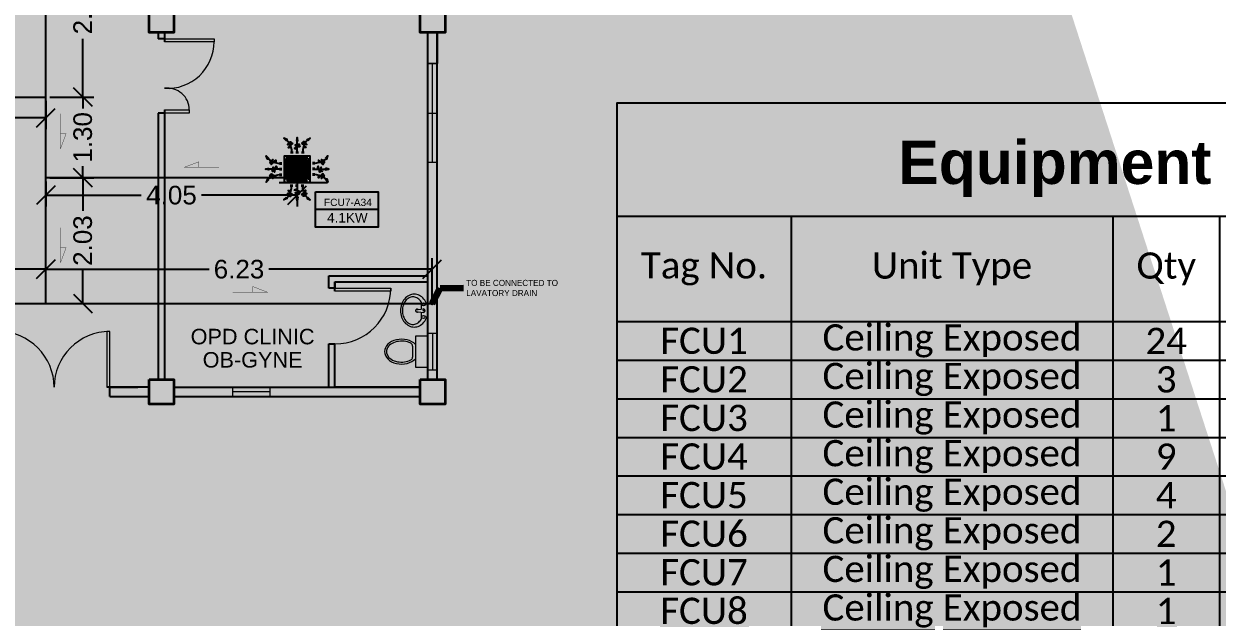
# Model space of a CAD drawing. Header units: millimetres. Extents: x -60 to 576, y -39 to 287.
# Drawn here: x 172.29 to 191.54, y 100.15 to 109.73 of the extents above; entities that cross this region are included whole.
import ezdxf

# ---------------------------------------------------------------- set-up
doc = ezdxf.new("R2010")
doc.units = ezdxf.units.MM
doc.header["$MEASUREMENT"] = 0
for name, color, linetype in [('AIR', 7, 'Continuous'), ('AIR-00', 7, 'Continuous'), ('AIR-01', 7, 'Continuous'), ('AIR-02', 7, 'Continuous'), ('AIR-04', 7, 'Continuous'), ('DRAIN PIPE', 7, 'Continuous'), ('fcu drain', 7, 'Continuous'), ('label', 7, 'Continuous'), ('Legends', 7, 'Continuous'), ('M-AC-TEXT', 7, 'Continuous')]:
    doc.layers.add(name, color=color, linetype=linetype)
doc.styles.add('ar-dim-axis', font='romans.shx', dxfattribs={"width": 0.8})
doc.styles.add('OIP FONT', font='GOTHIC.TTF', dxfattribs={"height": 150})
doc.styles.get("Standard").update_dxf_attribs({"font": 'arial.ttf'})
doc.styles.add('SWISSLT175', font='swissl.ttf', dxfattribs={"height": 0.175})
doc.dimstyles.new('ar-dim-axis', dxfattribs={"dimtxt": 350, "dimasz": 250, "dimexe": 75, "dimexo": 75, "dimgap": 200, "dimtad": 1, "dimdec": 0, "dimzin": 12, "dimdsep": 46, "dimtxsty": 'ar-dim-axis', "dimblk": 'ARCHTICK', "dimcen": 120, "dimclrd": 11, "dimclre": 8, "dimclrt": 4, "dimadec": 0, "dimazin": 3, "dimtm": 1, "dimtfac": 1, "dimtdec": 0, "dimtix": 1, "dimtmove": 2, "dimatfit": 3, "dimldrblk": 'ARCHTICK', "dimfxl": 1, "dimtolj": 1, "dimtzin": 0, "dimarcsym": 1})
doc.dimstyles.new('Copy of dimension', dxfattribs={"dimtxt": 0.3, "dimasz": 0.3, "dimexe": 0.18, "dimexo": 0.0625, "dimgap": 0.09, "dimtad": 0, "dimzin": 0, "dimdsep": 46, "dimtxsty": 'Standard', "dimblk": 'OBLIQUE', "dimcen": 0.09, "dimclrd": 256, "dimclre": 256, "dimclrt": 256, "dimadec": 0, "dimazin": 0, "dimtfac": 1, "dimtofl": 0, "dimtmove": 0, "dimatfit": 3, "dimldrblk": 'OBLIQUE', "dimfxl": 1, "dimtolj": 1, "dimtzin": 0, "dimarcsym": 0})

# ---------------------------------------------------------------- blocks, each defined once
blk = doc.blocks.new('_ARCHTICK')
at = {"color": 0, "linetype": 'ByBlock', "const_width": 0.15}
blk.add_lwpolyline([(-0.5, -0.5), (0.5, 0.5)], dxfattribs=at)
blk = doc.blocks.new('FCU-13000P (CASSETTE SPLIT)')
at = {"layer": 'AIR-00', "ltscale": 3}
for p, q in [((-7.105427357601002e-15, 0.5227760220777427), (-7.105427357601002e-15, 0.999858067324416)), ((-0.1934974863815064, 0.5583965329426945), (-0.1934974863815064, 0.4871555112127943)), ((-0.1618149178217116, 0.5583965329426945), (-0.1618149178217116, 0.4871555112127943)), ((-0.01584128427990628, 0.5583965329426945), (-0.01584128427990628, 0.4871555112127943)), ((0.01584128427989029, 0.5583965329426945), (0.01584128427989029, 0.4871555112127943)), ((0.1618149178217116, 0.5583965329426945), (0.1618149178217116, 0.4871555112127943)), ((0.1934974863815064, 0.5583965329426945), (0.1934974863815064, 0.4871555112127943)), ((-0.5227760220777427, 7.105427357601002e-15), (-0.999858067324416, 7.105427357601002e-15)), ((-0.5583965329426945, 0.1934974863815064), (-0.4871555112127934, 0.1934974863815064)), ((-0.5583965329426945, 0.1618149178217116), (-0.4871555112127934, 0.1618149178217116)), ((-0.5583965329426945, 0.01584128427990628), (-0.4871555112127934, 0.01584128427990628)), ((0.5583965329426945, 0.1934974863815064), (0.4871555112127934, 0.1934974863815064)), ((0.5583965329426945, 0.1618149178217116), (0.4871555112127934, 0.1618149178217116)), ((0.5583965329426945, 0.01584128427990628), (0.4871555112127934, 0.01584128427990628)), ((0.5227760220777427, 7.105427357601002e-15), (0.999858067324416, 7.105427357601002e-15)), ((-0.5583965329426945, -0.01584128427989029), (-0.4871555112127934, -0.01584128427989029)), ((-0.5583965329426945, -0.1618149178217116), (-0.4871555112127934, -0.1618149178217116)), ((-0.5583965329426945, -0.1934974863815064), (-0.4871555112127934, -0.1934974863815064)), ((0.5583965329426945, -0.01584128427989029), (0.4871555112127934, -0.01584128427989029)), ((0.5583965329426945, -0.1618149178217116), (0.4871555112127934, -0.1618149178217116)), ((0.5583965329426945, -0.1934974863815064), (0.4871555112127934, -0.1934974863815064)), ((-0.1934974863815064, -0.5583965329426945), (-0.1934974863815064, -0.4871555112127943)), ((-0.1618149178217116, -0.5583965329426945), (-0.1618149178217116, -0.4871555112127943)), ((-0.01584128427990628, -0.5583965329426945), (-0.01584128427990628, -0.4871555112127943)), ((-7.105427357601002e-15, -0.5227760220777427), (-7.105427357601002e-15, -0.999858067324416)), ((0.01584128427989029, -0.5583965329426945), (0.01584128427989029, -0.4871555112127943)), ((0.1618149178217116, -0.5583965329426945), (0.1618149178217116, -0.4871555112127943)), ((0.1934974863815064, -0.5583965329426945), (0.1934974863815064, -0.4871555112127943))]:
    blk.add_line(p, q, dxfattribs=at)
at = {"layer": 'AIR-00'}
for p, q in [((0.2953553390593271, -0.2953553390593253), (-0.2953553390593271, 0.2953553390593253)), ((0.2953553390593271, 0.2953553390593253), (-0.2953553390593271, -0.2953553390593253))]:
    blk.add_line(p, q, dxfattribs=at)
at = {"layer": 'AIR-00', "ltscale": 3}
for points in [[(-0.3354339739758903, 0.8949367535147612), (-0.311302411150054, 0.9324741763992979), (-0.4157311477908916, 0.9730825421665728)], [(-0.02231249897048215, 0.8900557322108931), (0.02231249897046617, 0.8900557322108931), (-8.881784197001252e-15, 0.999858067324416)], [(0.3354339739758903, 0.8949367535147612), (0.311302411150054, 0.9324741763992979), (0.4157311477908916, 0.9730825421665728)], [(-0.8949367535147612, 0.3354339739758903), (-0.9324741763992979, 0.311302411150054), (-0.9730825421665728, 0.4157311477908916)], [(0.8949367535147612, 0.3354339739758903), (0.9324741763992979, 0.311302411150054), (0.9730825421665728, 0.4157311477908916)], [(-0.8900557322108931, 0.02231249897048215), (-0.8900557322108931, -0.02231249897046617), (-0.999858067324416, 8.881784197001252e-15)], [(0.8900557322108931, 0.02231249897048215), (0.8900557322108931, -0.02231249897046617), (0.999858067324416, 8.881784197001252e-15)], [(-0.8949367535147612, -0.3354339739758903), (-0.9324741763992979, -0.311302411150054), (-0.9730825421665728, -0.4157311477908916)], [(0.8949367535147612, -0.3354339739758903), (0.9324741763992979, -0.311302411150054), (0.9730825421665728, -0.4157311477908916)], [(-0.3354339739758903, -0.8949367535147612), (-0.311302411150054, -0.9324741763992979), (-0.4157311477908916, -0.9730825421665728)], [(-0.02231249897048215, -0.8900557322108931), (0.02231249897046617, -0.8900557322108931), (-8.881784197001252e-15, -0.999858067324416)], [(0.3354339739758903, -0.8949367535147612), (0.311302411150054, -0.9324741763992979), (0.4157311477908916, -0.9730825421665728)]]:
    blk.add_lwpolyline(points, close=True, dxfattribs=at)
at = {"layer": 'AIR-00'}
for points in [[(-0.3233681925629757, 0.9137054649570295, -0.1718088678768037), (-0.1776562021016108, 0.5583965329426945), (-0.1776562021016108, 0.5222310829013512)], [(0.3233681925629757, 0.9137054649570295, 0.1718088678768037), (0.1776562021016108, 0.5583965329426945), (0.1776562021016108, 0.5222310829013512)], [(-0.9137054649570295, 0.3233681925629757, 0.1718088678768037), (-0.5583965329426945, 0.1776562021016108), (-0.5222310829013512, 0.1776562021016108)], [(0.9137054649570295, 0.3233681925629757, -0.1718088678768037), (0.5583965329426945, 0.1776562021016108), (0.5222310829013512, 0.1776562021016108)], [(-0.9137054649570295, -0.3233681925629757, -0.1718088678768037), (-0.5583965329426945, -0.1776562021016108), (-0.5222310829013512, -0.1776562021016108)], [(0.9137054649570295, -0.3233681925629757, 0.1718088678768037), (0.5583965329426945, -0.1776562021016108), (0.5222310829013512, -0.1776562021016108)], [(-0.3233681925629757, -0.9137054649570295, 0.1718088678768037), (-0.1776562021016108, -0.5583965329426945), (-0.1776562021016108, -0.5222310829013512)], [(0.3233681925629757, -0.9137054649570295, -0.1718088678768037), (0.1776562021016108, -0.5583965329426945), (0.1776562021016108, -0.5222310829013512)]]:
    blk.add_lwpolyline(points, format="xyb", dxfattribs=at)
for points in [[(-0.2599999999999998, -0.259999999999998), (0.2599999999999998, -0.2599999999999962), (0.2600000000000007, 0.259999999999998), (-0.2599999999999998, 0.259999999999998)], [(-0.2100000000000009, -0.2099999999999991), (0.2100000000000026, -0.2099999999999973), (0.2100000000000009, 0.2099999999999991), (-0.2100000000000009, 0.2099999999999991)], [(-0.160000000000001, -0.1599999999999984), (0.1600000000000028, -0.1599999999999966), (0.160000000000001, 0.1599999999999984), (-0.160000000000001, 0.1599999999999984)], [(-0.1100000000000012, -0.1099999999999994), (0.110000000000003, -0.1099999999999977), (0.1100000000000012, 0.1099999999999994), (-0.1100000000000012, 0.1099999999999994)], [(-0.06000000000000139, -0.05999999999999872), (0.06000000000000316, -0.05999999999999694), (0.06000000000000139, 0.05999999999999872), (-0.06000000000000139, 0.05999999999999872)]]:
    blk.add_lwpolyline(points, close=True, dxfattribs=at)
at = {"layer": 'AIR-00', "ltscale": 3}
for points in [[(-0.2677478374719957, 0.8404580605517644), (-0.2311577860871346, 0.8521369272970549), (-0.1336933111678267, 0.8824412830765702), (-0.422244853896613, 0.7038013426221994), (0.004842014239526904, 0.9030058120233662), (-0.358385268367277, 0.6454544827540296), (-0.2387546223537829, 0.6780035992551685), (-0.199446847060301, 0.6895241051866989)], [(0.2677478374719957, 0.8404580605517644), (0.2311577860871346, 0.8521369272970549), (0.1336933111678267, 0.8824412830765702), (0.422244853896613, 0.7038013426221994), (-0.004842014239526904, 0.9030058120233662), (0.358385268367277, 0.6454544827540296), (0.2387546223537829, 0.6780035992551685), (0.199446847060301, 0.6895241051866989)], [(-0.8404580605517644, 0.2677478374719957), (-0.8521369272970549, 0.2311577860871346), (-0.8824412830765702, 0.1336933111678267), (-0.7038013426221994, 0.422244853896613), (-0.9030058120233662, -0.004842014239526904), (-0.6454544827540296, 0.358385268367277), (-0.6780035992551685, 0.2387546223537829), (-0.6895241051866989, 0.199446847060301)], [(0.8404580605517644, 0.2677478374719957), (0.8521369272970549, 0.2311577860871346), (0.8824412830765702, 0.1336933111678267), (0.7038013426221994, 0.422244853896613), (0.9030058120233662, -0.004842014239526904), (0.6454544827540296, 0.358385268367277), (0.6780035992551685, 0.2387546223537829), (0.6895241051866989, 0.199446847060301)], [(-0.8404580605517644, -0.2677478374719957), (-0.8521369272970549, -0.2311577860871346), (-0.8824412830765702, -0.1336933111678267), (-0.7038013426221994, -0.422244853896613), (-0.9030058120233662, 0.004842014239526904), (-0.6454544827540296, -0.358385268367277), (-0.6780035992551685, -0.2387546223537829), (-0.6895241051866989, -0.199446847060301)], [(0.8404580605517644, -0.2677478374719957), (0.8521369272970549, -0.2311577860871346), (0.8824412830765702, -0.1336933111678267), (0.7038013426221994, -0.422244853896613), (0.9030058120233662, 0.004842014239526904), (0.6454544827540296, -0.358385268367277), (0.6780035992551685, -0.2387546223537829), (0.6895241051866989, -0.199446847060301)], [(-0.2677478374719957, -0.8404580605517644), (-0.2311577860871346, -0.8521369272970549), (-0.1336933111678267, -0.8824412830765702), (-0.422244853896613, -0.7038013426221994), (0.004842014239526904, -0.9030058120233662), (-0.358385268367277, -0.6454544827540296), (-0.2387546223537829, -0.6780035992551685), (-0.199446847060301, -0.6895241051866989)], [(0.2677478374719957, -0.8404580605517644), (0.2311577860871346, -0.8521369272970549), (0.1336933111678267, -0.8824412830765702), (0.422244853896613, -0.7038013426221994), (-0.004842014239526904, -0.9030058120233662), (0.358385268367277, -0.6454544827540296), (0.2387546223537829, -0.6780035992551685), (0.199446847060301, -0.6895241051866989)]]:
    blk.add_open_spline(points, degree=3, knots=[0.003283373016645994, 0.003283373016645994, 0.003283373016645994, 0.003283373016645994, 0.07125673401182435, 0.1924074622850254, 0.3347111145698326, 0.5062144727996265, 0.5813292033149298, 0.5813292033149298, 0.5813292033149298, 0.5813292033149298], dxfattribs=at)
for points in [[(-8.881784197001252e-15, 0.7998245828525512), (0.07656577961462041, 0.77607757560925), (-0.05808428128809773, 0.7549690294354541), (0.09768727811871436, 0.7180292880357495), (-0.08712642193214215, 0.6626196044680484), (-8.881784197001252e-15, 0.6309567852073492)], [(-0.7998245828525512, 8.881784197001252e-15), (-0.77607757560925, -0.07656577961462041), (-0.7549690294354541, 0.05808428128809773), (-0.7180292880357495, -0.09768727811871436), (-0.6626196044680484, 0.08712642193214215), (-0.6309567852073492, 8.881784197001252e-15)], [(0.7998245828525512, 8.881784197001252e-15), (0.77607757560925, -0.07656577961462041), (0.7549690294354541, 0.05808428128809773), (0.7180292880357495, -0.09768727811871436), (0.6626196044680484, 0.08712642193214215), (0.6309567852073492, 8.881784197001252e-15)], [(-8.881784197001252e-15, -0.7998245828525512), (0.07656577961462041, -0.77607757560925), (-0.05808428128809773, -0.7549690294354541), (0.09768727811871436, -0.7180292880357495), (-0.08712642193214215, -0.6626196044680484), (-8.881784197001252e-15, -0.6309567852073492)]]:
    blk.add_spline(points, degree=3, dxfattribs=at)
for points in [[(-0.4157311477908907, 0.9730825421665728), (-0.3354339739758911, 0.8949367535147612), (-0.3113024111500549, 0.9324741763992979)], [(-7.993605777301127e-15, 0.999858067324416), (-0.02231249897048304, 0.8900557322108931), (0.02231249897046528, 0.8900557322108931)], [(0.4157311477908889, 0.9730825421665728), (0.3354339739758894, 0.8949367535147612), (0.3113024111500531, 0.9324741763992979)], [(-0.9730825421665728, 0.4157311477908898), (-0.8949367535147612, 0.3354339739758903), (-0.9324741763992979, 0.311302411150054)], [(0.9730825421665728, 0.4157311477908898), (0.8949367535147612, 0.3354339739758903), (0.9324741763992979, 0.311302411150054)], [(-0.999858067324416, 7.105427357601002e-15), (-0.8900557322108922, 0.02231249897048215), (-0.8900557322108922, -0.02231249897046617)], [(0.999858067324416, 7.105427357601002e-15), (0.8900557322108922, 0.02231249897048215), (0.8900557322108922, -0.02231249897046617)], [(-0.9730825421665728, -0.4157311477908898), (-0.8949367535147612, -0.3354339739758903), (-0.9324741763992979, -0.311302411150054)], [(0.9730825421665728, -0.4157311477908898), (0.8949367535147612, -0.3354339739758903), (0.9324741763992979, -0.311302411150054)], [(-0.4157311477908907, -0.9730825421665728), (-0.3354339739758911, -0.8949367535147612), (-0.3113024111500549, -0.9324741763992979)], [(-7.993605777301127e-15, -0.999858067324416), (-0.02231249897048304, -0.8900557322108931), (0.02231249897046528, -0.8900557322108931)], [(0.4157311477908889, -0.9730825421665728), (0.3354339739758894, -0.8949367535147612), (0.3113024111500531, -0.9324741763992979)]]:
    blk.add_solid(points, dxfattribs=at)
at = {"layer": 'AIR-01'}
for points in [[(-0.3725000000000005, 0.3099999999999987), (-0.3475000000000001, 0.3099999999999987), (-0.3475000000000001, -0.3099999999999987), (-0.3725000000000005, -0.3099999999999987)], [(-0.3100000000000005, 0.3724999999999987), (0.3100000000000005, 0.3724999999999987), (0.3100000000000005, 0.3475000000000001), (-0.3100000000000005, 0.3475000000000001)], [(0.3725000000000005, 0.3099999999999987), (0.3475000000000001, 0.3099999999999987), (0.3475000000000001, -0.3099999999999987), (0.3725000000000005, -0.3099999999999987)], [(-0.3100000000000005, -0.3724999999999987), (0.3100000000000005, -0.3724999999999987), (0.3100000000000005, -0.3475000000000001), (-0.3100000000000005, -0.3475000000000001)]]:
    blk.add_lwpolyline(points, close=True, dxfattribs=at)
at = {"layer": 'AIR-02'}
blk.add_lwpolyline([(-0.2600000000000007, -0.3099999999999987), (0.2600000000000016, -0.3099999999999969, 0.414213562373095), (0.3100000000000014, -0.2599999999999962), (0.3100000000000005, 0.259999999999998, 0.4142135623730945), (0.2600000000000007, 0.3099999999999987), (-0.2600000000000007, 0.3099999999999987, 0.414213562373095), (-0.3100000000000005, 0.259999999999998), (-0.3100000000000005, -0.259999999999998, 0.414213562373095)], format="xyb", close=True, dxfattribs=at)
at = {"layer": 'AIR-04'}
blk.add_lwpolyline([(-0.4100000000000001, -0.4100000000000001), (0.4100000000000001, -0.4100000000000001), (0.4100000000000001, 0.4100000000000001), (-0.4100000000000001, 0.4100000000000001)], close=True, dxfattribs=at)
blk = doc.blocks.new('_Oblique')
at = {"color": 0, "linetype": 'ByBlock', "lineweight": -2}
blk.add_line((-0.5, -0.5), (0.5, 0.5), dxfattribs=at)
blk = doc.blocks.new('*D104')
at = {"lineweight": -2, "transparency": 16777216}
for p, q in [((172.7063438004314, 111.3860383554846), (173.4203392209088, 111.3860383554846)), ((173.2403392209088, 111.3860383554846), (173.2403392209088, 110.4482546234989)), ((173.2403392209088, 108.5473194590439), (173.2403392209088, 109.4851031910296)), ((172.7063438004314, 108.5473194590439), (173.4203392209088, 108.5473194590439))]:
    blk.add_line(p, q, dxfattribs=at)
at = {"layer": 'Defpoints', "color": 0, "transparency": 16777216}
for p in [(172.6438438004314, 111.3860383554846), (172.6438438004314, 108.5473194590439), (173.2403392209088, 108.5473194590439)]:
    blk.add_point(p, dxfattribs=at)
at = {"lineweight": -2, "transparency": 16777216, "xscale": 0.3, "yscale": 0.3, "zscale": 0.3}
for p, rotation in [((173.2403392209088, 111.3860383554846), 90), ((173.2403392209088, 108.5473194590439), 270)]:
    blk.add_blockref('_Oblique', p, dxfattribs=dict(at, rotation=rotation))
at = {"transparency": 16777216, "insert": (173.2403392209088, 109.9666789072641), "char_height": 0.3, "attachment_point": 5, "rotation": 90}
blk.add_mtext('\\A1;2.84', dxfattribs=at)
blk = doc.blocks.new('*D105')
at = {"lineweight": -2, "transparency": 16777216}
for p, q in [((172.7063438004314, 108.5473194590439), (173.4203392209089, 108.5473194590439)), ((173.2403392209089, 108.5473194590439), (173.2403392209089, 108.3611916347787)), ((173.2403392209089, 107.2450638105136), (173.2403392209089, 107.4311916347787)), ((172.7063438004241, 107.2450638105136), (173.4203392209089, 107.2450638105136))]:
    blk.add_line(p, q, dxfattribs=at)
at = {"layer": 'Defpoints', "color": 0, "transparency": 16777216}
for p in [(172.6438438004314, 108.5473194590439), (172.6438438004241, 107.2450638105136), (173.2403392209089, 107.2450638105136)]:
    blk.add_point(p, dxfattribs=at)
at = {"lineweight": -2, "transparency": 16777216, "xscale": 0.3, "yscale": 0.3, "zscale": 0.3}
for p, rotation in [((173.2403392209089, 108.5473194590439), 90), ((173.2403392209089, 107.2450638105136), 270)]:
    blk.add_blockref('_Oblique', p, dxfattribs=dict(at, rotation=rotation))
at = {"transparency": 16777216, "insert": (173.2403392209089, 107.8961916347787), "char_height": 0.3, "attachment_point": 5, "rotation": 90}
blk.add_mtext('\\A1;1.30', dxfattribs=at)
blk = doc.blocks.new('*D106')
at = {"lineweight": -2, "transparency": 16777216}
for p, q in [((172.7063438004314, 107.2450638105136), (173.4203392209091, 107.2450638105136)), ((173.240339220909, 107.2450638105136), (173.240339220909, 106.7127407146471)), ((173.240339220909, 105.216038355479), (173.240339220909, 105.7483614513456)), ((172.7063438004241, 105.216038355479), (173.4203392209091, 105.216038355479))]:
    blk.add_line(p, q, dxfattribs=at)
at = {"layer": 'Defpoints', "color": 0, "transparency": 16777216}
for p in [(172.6438438004314, 107.2450638105136), (172.6438438004241, 105.216038355479), (173.240339220909, 105.216038355479)]:
    blk.add_point(p, dxfattribs=at)
at = {"lineweight": -2, "transparency": 16777216, "xscale": 0.3, "yscale": 0.3, "zscale": 0.3}
for p, rotation in [((173.240339220909, 107.2450638105136), 90), ((173.240339220909, 105.216038355479), 270)]:
    blk.add_blockref('_Oblique', p, dxfattribs=dict(at, rotation=rotation))
at = {"transparency": 16777216, "insert": (173.240339220909, 106.2305510829962), "char_height": 0.3, "attachment_point": 5, "rotation": 90}
blk.add_mtext('\\A1;2.03', dxfattribs=at)
blk = doc.blocks.new('*D107')
at = {"lineweight": -2, "transparency": 16777216}
for p, q in [((167.7692584455778, 105.2785383554863), (167.7692584455778, 105.9473777991455)), ((172.643843800424, 105.278538355479), (172.643843800424, 105.9473777991455)), ((167.7692584455778, 105.7673777991455), (169.7208826373256, 105.7673777991455)), ((172.643843800424, 105.7673777991455), (170.6922196086763, 105.7673777991455))]:
    blk.add_line(p, q, dxfattribs=at)
at = {"layer": 'Defpoints', "color": 0, "transparency": 16777216}
for p in [(167.7692584455778, 105.7673777991455), (167.7692584455778, 105.2160383554863), (172.643843800424, 105.216038355479)]:
    blk.add_point(p, dxfattribs=at)
at = {"lineweight": -2, "transparency": 16777216, "xscale": 0.3, "yscale": 0.3, "zscale": 0.3, "rotation": 180}
blk.add_blockref('_Oblique', (167.7692584455778, 105.7673777991455), dxfattribs=at)
at = {"lineweight": -2, "transparency": 16777216, "xscale": 0.3, "yscale": 0.3, "zscale": 0.3}
blk.add_blockref('_Oblique', (172.643843800424, 105.7673777991455), dxfattribs=at)
at = {"transparency": 16777216, "insert": (170.2065511230009, 105.7673777991455), "char_height": 0.3, "attachment_point": 5}
blk.add_mtext('\\A1;4.87', dxfattribs=at)
blk = doc.blocks.new('*D108')
at = {"lineweight": -2, "transparency": 16777216}
for p, q in [((172.643843800424, 105.278538355479), (172.643843800424, 105.9473777991455)), ((178.8770116382127, 105.278538355479), (178.8770116382127, 105.9473777991455)), ((172.643843800424, 105.7673777991455), (175.2799775146799, 105.7673777991455)), ((178.8770116382127, 105.7673777991455), (176.2408779239568, 105.7673777991455))]:
    blk.add_line(p, q, dxfattribs=at)
at = {"layer": 'Defpoints', "color": 0, "transparency": 16777216}
for p in [(178.8770116382127, 105.7673777991455), (172.643843800424, 105.216038355479), (178.8770116382127, 105.216038355479)]:
    blk.add_point(p, dxfattribs=at)
at = {"lineweight": -2, "transparency": 16777216, "xscale": 0.3, "yscale": 0.3, "zscale": 0.3, "rotation": 180}
blk.add_blockref('_Oblique', (172.643843800424, 105.7673777991455), dxfattribs=at)
at = {"lineweight": -2, "transparency": 16777216, "xscale": 0.3, "yscale": 0.3, "zscale": 0.3}
blk.add_blockref('_Oblique', (178.8770116382127, 105.7673777991455), dxfattribs=at)
at = {"transparency": 16777216, "insert": (175.7604277193184, 105.7673777991455), "char_height": 0.3, "attachment_point": 5}
blk.add_mtext('\\A1;6.23', dxfattribs=at)
blk = doc.blocks.new('*D109')
at = {"lineweight": -2, "transparency": 16777216}
for p, q in [((172.643843800424, 107.1825638105136), (172.643843800424, 106.7820621498681)), ((176.6984291552924, 107.1825638105136), (176.6984291552924, 106.7820621498681)), ((172.643843800424, 106.9620621498681), (174.1843424805867, 106.9620621498681)), ((176.6984291552924, 106.9620621498681), (175.1579304751297, 106.9620621498681))]:
    blk.add_line(p, q, dxfattribs=at)
at = {"layer": 'Defpoints', "color": 0, "transparency": 16777216}
for p in [(172.643843800424, 107.2450638105136), (176.6984291552924, 107.2450638105136), (176.6984291552924, 106.9620621498681)]:
    blk.add_point(p, dxfattribs=at)
at = {"lineweight": -2, "transparency": 16777216, "xscale": 0.3, "yscale": 0.3, "zscale": 0.3, "rotation": 180}
blk.add_blockref('_Oblique', (172.643843800424, 106.9620621498681), dxfattribs=at)
at = {"lineweight": -2, "transparency": 16777216, "xscale": 0.3, "yscale": 0.3, "zscale": 0.3}
blk.add_blockref('_Oblique', (176.6984291552924, 106.9620621498681), dxfattribs=at)
at = {"transparency": 16777216, "insert": (174.6711364778582, 106.9620621498681), "char_height": 0.3, "attachment_point": 5}
blk.add_mtext('\\A1;4.05', dxfattribs=at)
blk = doc.blocks.new('*D110')
at = {"lineweight": -2, "transparency": 16777216}
for p, q in [((169.1692584455866, 108.4848194590438), (169.1692584455866, 108.0302724929479)), ((172.643843800424, 108.4848194590438), (172.643843800424, 108.0302724929479)), ((169.1692584455866, 108.2102724929479), (170.427021791491, 108.2102724929479)), ((172.643843800424, 108.2102724929479), (171.3860804545196, 108.2102724929479))]:
    blk.add_line(p, q, dxfattribs=at)
at = {"layer": 'Defpoints', "color": 0, "transparency": 16777216}
for p in [(169.1692584455866, 108.5473194590438), (172.643843800424, 108.5473194590438), (169.1692584455866, 108.2102724929479)]:
    blk.add_point(p, dxfattribs=at)
at = {"lineweight": -2, "transparency": 16777216, "xscale": 0.3, "yscale": 0.3, "zscale": 0.3, "rotation": 180}
blk.add_blockref('_Oblique', (169.1692584455866, 108.2102724929479), dxfattribs=at)
at = {"lineweight": -2, "transparency": 16777216, "xscale": 0.3, "yscale": 0.3, "zscale": 0.3}
blk.add_blockref('_Oblique', (172.643843800424, 108.2102724929479), dxfattribs=at)
at = {"transparency": 16777216, "insert": (170.9065511230053, 108.2102724929479), "char_height": 0.3, "attachment_point": 5}
blk.add_mtext('\\A1;3.47', dxfattribs=at)
blk = doc.blocks.new('*T181')
at = {"color": 0, "linetype": 'ByBlock', "lineweight": -2, "transparency": 16777216}
for p, q in [((0, 0), (18.34880096487154, 0)), ((0, 0), (0, -7.307084690431225)), ((2.809309729042013, 0), (2.809309729042013, -7.307084690431225)), ((8.000378721547662, 0), (8.000378721547662, -7.307084690431225)), ((9.720697359730138, 0), (9.720697359730138, -7.307084690431225)), ((13.77996594018182, 0), (13.77996594018182, -7.307084690431225)), ((18.34880096487154, 0), (18.34880096487154, -7.307084690431225)), ((0, -1.703006528847069), (18.34880096487154, -1.703006528847069)), ((0, -2.325681880134198), (18.34880096487154, -2.325681880134198)), ((0, -2.948357231421326), (18.34880096487154, -2.948357231421326)), ((0, -3.571032582708455), (18.34880096487154, -3.571032582708455)), ((0, -4.193707933995583), (18.34880096487154, -4.193707933995583)), ((0, -4.816383285282711), (18.34880096487154, -4.816383285282711)), ((0, -5.43905863656984), (18.34880096487154, -5.43905863656984)), ((0, -6.061733987856968), (18.34880096487154, -6.061733987856968)), ((0, -6.684409339144096), (18.34880096487154, -6.684409339144096)), ((0, -7.307084690431225), (18.34880096487154, -7.307084690431225))]:
    blk.add_line(p, q, dxfattribs=at)
at = {"color": 0, "transparency": 16777216, "char_height": 0.4233333333333333, "attachment_point": 5}
for s, insert, width in [('{\\fCalibri|b0|i0|c0|p34;Cooling Capacity (KW)}', (11.750331649956, -0.8515032644235276), 4.035268580451691), ('{\\fCalibri|b0|i0|c0;Condensing Water Pipe', (16.0643834525267, -0.8515032644235276), 4.544835024689713), ('{\\fCalibri|b0|i0|c0;Unit Type', (5.404844225294823, -0.8515032644235276), 5.167068992505645), ('{\\fCalibri|b0|i0|c0;Tag No.', (1.404654864521007, -0.8515032644235276), 2.785309729042002), ('{\\fCalibri|b0|i0|c0;Qty', (8.860538040638886, -0.8515032644235276), 1.696318638182468), ('{\\fCalibri|b0|i0|c0;Ceiling Exposed', (5.404844225294823, -2.014344204490627), 5.167068992505645), ('{\\fCalibri|b0|i0|c0;FCU1', (1.404654864521007, -2.014344204490627), 2.785309729042002), ('{\\fCalibri|b0|i0|c0;24', (8.860538040638886, -2.014344204490627), 1.696318638182468), ('{\\fCalibri|b0|i0|c0;2.5', (11.750331649956, -2.014344204490627), 4.035268580451691), ('{\\fCalibri|b0|i0|c0;ø 3/4"', (16.0643834525267, -2.014344204490627), 4.544835024689713), ('{\\fCalibri|b0|i0|c0;FCU2', (1.404654864521007, -2.637019555777769), 2.785309729042002), ('{\\fCalibri|b0|i0|c0;Ceiling Exposed', (5.404844225294823, -2.637019555777769), 5.167068992505645), ('{\\fCalibri|b0|i0|c0;3', (8.860538040638886, -2.637019555777769), 1.696318638182468), ('{\\fCalibri|b0|i0|c0;2.5', (11.750331649956, -2.637019555777769), 4.035268580451691), ('{\\fCalibri|b0|i0|c0;ø 3/4"', (16.0643834525267, -2.637019555777769), 4.544835024689713), ('{\\fCalibri|b0|i0|c0;FCU3', (1.404654864521007, -3.259694907064883), 2.785309729042002), ('{\\fCalibri|b0|i0|c0;Ceiling Exposed', (5.404844225294823, -3.259694907064883), 5.167068992505645), ('{\\fCalibri|b0|i0|c0;1', (8.860538040638886, -3.259694907064883), 1.696318638182468), ('{\\fCalibri|b0|i0|c0;2.5', (11.750331649956, -3.259694907064883), 4.035268580451691), ('{\\fCalibri|b0|i0|c0;ø 3/4"', (16.0643834525267, -3.259694907064883), 4.544835024689713), ('{\\fCalibri|b0|i0|c0;Ceiling Exposed', (5.404844225294823, -3.882370258352026), 5.167068992505645), ('{\\fCalibri|b0|i0|c0;ø 3/4"', (16.0643834525267, -3.882370258352026), 4.544835024689713), ('{\\fCalibri|b0|i0|c0;FCU4', (1.404654864521007, -3.882370258352026), 2.785309729042002), ('{\\fCalibri|b0|i0|c0;9', (8.860538040638886, -3.882370258352026), 1.696318638182468), ('{\\fCalibri|b0|i0|c0;2.5', (11.750331649956, -3.882370258352026), 4.035268580451691), ('{\\fCalibri|b0|i0|c0;Ceiling Exposed', (5.404844225294823, -4.50504560963914), 5.167068992505645), ('{\\fCalibri|b0|i0|c0;FCU5', (1.404654864521007, -4.50504560963914), 2.785309729042002), ('{\\fCalibri|b0|i0|c0;4', (8.860538040638886, -4.50504560963914), 1.696318638182468), ('{\\fCalibri|b0|i0|c0;4.1', (11.750331649956, -4.50504560963914), 4.035268580451691), ('{\\fCalibri|b0|i0|c0;ø 3/4"', (16.0643834525267, -4.50504560963914), 4.544835024689713), ('{\\fCalibri|b0|i0|c0;FCU6', (1.404654864521007, -5.127720960926283), 2.785309729042002), ('{\\fCalibri|b0|i0|c0;Ceiling Exposed', (5.404844225294823, -5.127720960926283), 5.167068992505645), ('{\\fCalibri|b0|i0|c0;2', (8.860538040638886, -5.127720960926283), 1.696318638182468), ('{\\fCalibri|b0|i0|c0;4.1', (11.750331649956, -5.127720960926283), 4.035268580451691), ('{\\fCalibri|b0|i0|c0;ø 3/4"', (16.0643834525267, -5.127720960926283), 4.544835024689713), ('{\\fCalibri|b0|i0|c0;FCU7', (1.404654864521007, -5.750396312213397), 2.785309729042002), ('{\\fCalibri|b0|i0|c0;Ceiling Exposed', (5.404844225294823, -5.750396312213397), 5.167068992505645), ('{\\fCalibri|b0|i0|c0;1', (8.860538040638886, -5.750396312213397), 1.696318638182468), ('{\\fCalibri|b0|i0|c0;4.1', (11.750331649956, -5.750396312213397), 4.035268580451691), ('{\\fCalibri|b0|i0|c0;ø 3/4"', (16.0643834525267, -5.750396312213397), 4.544835024689713), ('{\\fCalibri|b0|i0|c0;FCU8', (1.404654864521007, -6.373071663500539), 2.785309729042002), ('{\\fCalibri|b0|i0|c0;Ceiling Exposed', (5.404844225294823, -6.373071663500539), 5.167068992505645), ('{\\fCalibri|b0|i0|c0;1', (8.860538040638886, -6.373071663500539), 1.696318638182468), ('{\\fCalibri|b0|i0|c0;4.5', (11.750331649956, -6.373071663500539), 4.035268580451691), ('{\\fCalibri|b0|i0|c0;ø 3/4"', (16.0643834525267, -6.373071663500539), 4.544835024689713), ('{\\fCalibri|b0|i0|c0;Ceiling Exposed', (5.404844225294823, -6.995747014787653), 5.167068992505645), ('{\\fCalibri|b0|i0|c0;ø 3/4"', (16.0643834525267, -6.995747014787653), 4.544835024689713), ('{\\fCalibri|b0|i0|c0;FCU9', (1.404654864521007, -6.995747014787653), 2.785309729042002), ('{\\fCalibri|b0|i0|c0;1', (8.860538040638886, -6.995747014787653), 1.696318638182468), ('{\\fCalibri|b0|i0|c0;6', (11.750331649956, -6.995747014787653), 4.035268580451691)]:
    blk.add_mtext(s, dxfattribs=dict(at, insert=insert, width=width))

msp = doc.modelspace()

# ---------------------------------------------------------------- linework, layer by layer
at = {"color": 8, "lineweight": 25}
for p, q in [((174.4588438004264, 109.588118296683), (174.4588438004264, 109.4881182966844)), ((174.5588438004322, 109.588118296683), (174.5588438004322, 109.4381182966815)), ((174.5588438004322, 109.588118296683), (174.5588438004322, 109.4881182966844)), ((178.8088438004322, 103.9881182649467), (178.8088414306237, 109.588118296683)), ((178.9588438004264, 103.9881183284222), (178.9588414306179, 109.588118296683)), ((178.9588414306179, 109.588118296683), (178.9588414306179, 109.088118296683)), ((174.5588438004322, 109.4881182966844), (174.4588438004264, 109.4881182966844)), ((174.4588438004264, 108.2881182966873), (174.4588438004264, 103.9881182966844)), ((174.5588438004322, 108.2881182966873), (174.4588438004264, 108.2881182966873)), ((174.5588438004322, 108.338118296683), (174.5588438004322, 103.9881182966844)), ((177.2088438533371, 105.463118296683), (177.2088438533371, 105.6631182966801)), ((177.2088438533371, 105.6631182966801), (178.8088431339254, 105.6631182966801)), ((177.3088438533284, 105.4131182966801), (177.3088438533284, 105.5631182966815)), ((177.3088438533284, 105.5631182966815), (178.8088431339254, 105.5631182966815)), ((177.3088438533284, 105.5631182966815), (177.3088438533284, 105.463118296683)), ((177.3088438533284, 105.463118296683), (177.2088438533371, 105.463118296683)), ((177.2088438533371, 103.8631182966844), (177.2088438533371, 104.5631182966815)), ((177.2088438533371, 104.5631182966815), (177.3088438533284, 104.5631182966815)), ((177.3088438533284, 103.8631182966844), (177.3088438533284, 104.5631182966815)), ((174.3088438004322, 103.8631182966844), (173.6280967090113, 103.8631182966844)), ((173.6780967089996, 103.8631182966844), (174.1280967090113, 103.8631182966844)), ((173.6780967089996, 103.713118296683), (173.6780967089996, 103.8631182966844)), ((174.7088438004264, 103.8631182966844), (178.6838438004322, 103.8631182966844)), ((178.6838438004322, 103.8631182966844), (177.3088438533284, 103.8631182966844)), ((173.6780967089996, 103.713118296683), (174.1280967090113, 103.713118296683)), ((173.6780967089996, 103.713118296683), (174.3088438004322, 103.713118296683)), ((174.7088438004264, 103.713118296683), (178.6838438004322, 103.713118296683))]:
    msp.add_line(p, q, dxfattribs=at)
at = {"color": 8, "lineweight": 9}
for p, q in [((178.9588414306179, 109.088118296683), (178.8088416422085, 109.0881182332075)), ((178.8088416422085, 109.0881182332075), (178.8088416422085, 108.2881182332046)), ((178.8838421500238, 107.4881182966844), (178.8838414729377, 109.0881182649453)), ((178.8088416422085, 108.2881182332046), (178.958841980753, 108.2881182966801)), ((178.958841980753, 108.2881182966801), (178.958841980753, 107.4881182966844)), ((178.958841980753, 107.4881182966844), (178.8088423192946, 107.4881182966844)), ((178.6110089364645, 105.1140448818176), (178.7328474627991, 105.1273786983281)), ((178.6110089364645, 105.0850448818226), (178.7328474627991, 105.071711065312)), ((178.8088438004322, 104.7381183284222), (178.9588434830491, 104.7381183918976)), ((178.8088438004322, 104.1381183284236), (178.8088438004322, 104.7381183284222)), ((178.8838436417406, 104.7381183601599), (178.8838437686915, 104.1381183284236)), ((178.8088438004322, 104.6881183284193), (178.6088438004351, 104.6881183284193)), ((178.6088438004351, 104.6881183284193), (178.6088438004351, 104.1881183284193)), ((178.8088438004322, 104.1881183284193), (178.8088438004322, 104.6881183284193)), ((178.5588438004322, 104.5287085603766), (178.5588438004322, 104.3477291160586)), ((178.6088438004351, 104.1881183284193), (178.8088438004322, 104.1881183284193)), ((178.9588437369509, 104.1381183284236), (178.8088438004322, 104.1381183284236)), ((175.658843800438, 103.713118296683), (175.658843800438, 103.8631182966844)), ((175.658843800438, 103.8631182966844), (176.2588438004293, 103.8631182966844)), ((176.2588438004293, 103.7881182966801), (175.658843800438, 103.7881182966801)), ((176.2588438004293, 103.8631182966844), (176.2588438004293, 103.713118296683))]:
    msp.add_line(p, q, dxfattribs=at)
at = {"color": 7}
msp.add_line((178.0076855998553, 106.7305421418744), (176.9951800364571, 106.7305421418744), dxfattribs=at)
at = {"color": 8, "lineweight": 13}
for p, q in [((177.3088438533284, 105.463118296683), (178.2088438533371, 105.463118296683)), ((178.2088438533371, 105.4131182966801), (177.3088438533284, 105.4131182966801)), ((178.2088438533371, 105.463118296683), (178.2088438533371, 105.4131182966801)), ((173.6780967089996, 104.7631182966859), (173.6280967090113, 104.7631182966859)), ((173.6280967090113, 104.7631182966859), (173.6280967090113, 103.8631182966844)), ((173.6780967089996, 103.8631182966844), (173.6780967089996, 104.7631182966859)), ((173.6780967089996, 103.8631182966844), (173.6280967090113, 103.8631182966844))]:
    msp.add_line(p, q, dxfattribs=at)
at = {"color": 8, "lineweight": -2}
msp.add_line((178.9588438004264, 103.9881183284222), (178.9588437369509, 104.1381183284236), dxfattribs=at)
at = {"color": 8, "lineweight": 9, "ltscale": 0.4}
msp.add_line((176.2038438004217, 103.8631182966844), (175.713843800431, 103.8631182966844), dxfattribs=at)
at = {"color": 8, "lineweight": 35}
for points in [[(174.3088438004322, 109.9881182966844), (174.7088438004264, 109.9881182966844), (174.7088438004264, 109.588118296683), (174.3088438004322, 109.588118296683)], [(178.6838438004322, 109.9881182966844), (179.0838438004264, 109.9881182966844), (179.0838438004264, 109.588118296683), (178.6838438004322, 109.588118296683)], [(174.3088438004322, 103.9881182966844), (174.7088438004264, 103.9881182966844), (174.7088438004264, 103.588118296683), (174.3088438004322, 103.588118296683)], [(178.6838438004322, 103.9881182966844), (179.0838438004264, 103.9881182966844), (179.0838438004264, 103.588118296683), (178.6838438004322, 103.588118296683)]]:
    msp.add_lwpolyline(points, close=True, dxfattribs=at)
at = {"color": 8, "lineweight": 13, "ltscale": 0.03}
for points in [[(174.5588438004322, 109.4381182966888), (174.5588438004322, 109.4881182966844), (175.3588438004351, 109.4881182966844), (175.3588438004351, 109.4381182966888)], [(174.5588438004322, 108.2881182966873), (174.5588438004322, 108.3381182966903), (174.9588438004264, 108.3381182966903), (174.9588438004264, 108.2881182966873)]]:
    msp.add_lwpolyline(points, close=True, dxfattribs=at)
at = {"color": 8, "lineweight": 9}
for points in [[(178.8088416422085, 109.0881086119759), (178.9588423193033, 109.0881086119759), (178.9588423193033, 107.4881182966844), (178.8088416422085, 107.4881182966844)], [(178.8088434830549, 104.7381183284222), (178.9588437369509, 104.7381183284222), (178.9588437369509, 104.1381183284236), (178.8088434830549, 104.1381183284236)], [(175.658843800438, 103.8631182966844), (176.2588438004293, 103.8631182966844), (176.2588438004293, 103.713118296683), (175.658843800438, 103.713118296683)]]:
    msp.add_lwpolyline(points, close=True, dxfattribs=at)
msp.add_lwpolyline([(200.2064965944188, 108.4490853998457), (181.8576956295473, 108.4490853998457), (181.8576956295473, 106.6254839117837), (200.2064965944188, 106.6254839117837)])
for points in [[(178.5668935518604, 105.3220448818236, 0.1248382224124904), (178.5043236615145, 105.3061753337813, 0.1057880177444823), (178.4466853990577, 105.2568761406353, 0.08669744615662442), (178.4104223454176, 105.1871305958109, 0.07677648408660569), (178.3968935518476, 105.0995448818201, 0.07677648408660591), (178.4104223454176, 105.0119591678292, 0.08669744615662509), (178.4466853990577, 104.9422136230048, 0.1057880177444823), (178.5043236615145, 104.8929144298588, 0.1248382224124908), (178.5668935518604, 104.8770448818166, 0.1248382224124908), (178.6294634421917, 104.8929144298588, 0.1057880177444812), (178.687101704663, 104.9422136230048, 0.04006672484888339), (178.7068935518452, 104.9729332714694), (178.7068935518452, 105.0751628950518, 0.04006672484888342)], [(178.7068935518452, 105.1239268685883), (178.7068935518452, 105.226156492178, 0.04006672484888342), (178.687101704663, 105.2568761406353, 0.1057880177444818), (178.6294634421917, 105.3061753337813, 0.124838222412491), (178.5668935518604, 105.3220448818236, 0.1248382224124904)]]:
    msp.add_lwpolyline(points, format="xyb", dxfattribs=at)
for centre, radius in [((178.7358935518548, 105.2011448818218), 0.02550000000012176), ((178.7423935518434, 105.0995448818201), 0.009500000000046107), ((178.7358935518548, 104.9979448818183), 0.02550000000012176)]:
    msp.add_circle(centre, radius, dxfattribs=at)
at = {"color": 8, "lineweight": 13, "ltscale": 0.03}
for centre, radius, start, end in [((174.6072813004264, 109.4381182966888), 0.7515625000000057, 266.3047794680646, 0), ((174.6057188004322, 108.3381182966903), 0.3531250000000057, 0, 97.62814966862103)]:
    msp.add_arc(centre, radius, start, end, dxfattribs=at)
at = {"color": 8, "lineweight": 13}
for centre, radius, start, end in [((177.3088438533284, 105.463118296683), 0.9000000000000341, 270, 0), ((171.8780967090113, 103.8631182966844), 0.8999999999999773, 0, 90), ((173.6780967089996, 103.8631182966844), 0.8999999999999773, 90, 180)]:
    msp.add_arc(centre, radius, start, end, dxfattribs=at)
at = {"color": 8, "lineweight": 9}
for centre, radius, start, end in [((178.6069904817684, 105.1406782776601), 0.2283479880902257, 116.4127368875924, 140.1731688778673), ((178.5878935518392, 105.1791273299302), 0.1854175518892589, 89.9999999979156, 116.4127368875924), ((178.5878935518537, 105.1791273299448), 0.1854175518735081, 63.58726311054291, 90), ((178.5687966219391, 105.1406782776455), 0.2283479881032548, 39.82683112362749, 63.58726311371301), ((178.6838079627903, 105.0995448818201), 0.3169144109486519, 160.9431178227949, 180), ((178.6368716920967, 105.1157584758391), 0.2672566407697224, 140.1731688781338, 160.9431178214769), ((178.7047012441596, 105.0995448818201), 0.09480769230818611, 171.2025892912249, 188.7974107087743), ((178.6339215298483, 105.0995448818201), 0.025, 48.7978161370281, 143.6931946385057), ((178.7358935518548, 105.0995448818201), 0.02800000000013367, 263.754494612991, 96.24550538700893), ((178.5389154116108, 105.1157584758537), 0.2672566407595452, 19.05688217628079, 39.8268311197843), ((178.4919791408881, 105.0995448818201), 0.3169144109560875, 0, 19.05688217681139), ((178.6838079627903, 105.0995448818201), 0.3169144109488116, 180, 199.0568821772051), ((178.6368716920967, 105.083331287801), 0.2672566407711737, 199.0568821785231, 219.8268311218662), ((178.6339215298483, 105.0995448818201), 0.025, 161.3792864330488, 198.6207135669512), ((178.6339215298483, 105.0995448818201), 0.025, 216.3068053614943, 311.2021838629719), ((178.5389154116108, 105.0833312877865), 0.2672566407604024, 320.1731688802157, 340.9431178237192), ((178.4919791408881, 105.0995448818201), 0.316914410955529, 340.9431178231886, 0), ((178.6069904817684, 105.0584114859801), 0.2283479880883469, 219.8268311221327, 243.5872631124076), ((178.5878935518392, 105.0199624337099), 0.185417551886541, 243.5872631124076, 270.0000000020844), ((178.5878935518537, 105.0199624336954), 0.185417551874707, 270, 296.4127368894571), ((178.5687966219391, 105.0584114859946), 0.2283479881032586, 296.412736886287, 320.1731688763725), ((178.5088438004293, 104.5287085603766), 0.05, 0, 61.84994455539399), ((178.5088438004147, 104.3477291160659), 0.05, 298.008355389488, 359.9999999954143)]:
    msp.add_arc(centre, radius, start, end, dxfattribs=at)
msp.add_ellipse((178.3838438004293, 104.4381183284193), major_axis=(0.2750000000000004, -4.743483537146657e-14), ratio=0.7272727272727264, start_param=0.6125547383391642, end_param=5.670630568840422, dxfattribs=at)
msp.add_open_spline([(178.532432918231, 104.5727943122827), (178.5160232930191, 104.5815746679571), (178.4979620890351, 104.5890009442362), (178.4068113512019, 104.6158964607082), (178.3195860368557, 104.6107566850685), (178.1879987637492, 104.5529916071962), (178.1466353206904, 104.5029198704058), (178.1332037867521, 104.4048083723162), (178.1591279143883, 104.3526405956934), (178.2703388906645, 104.2785603035579), (178.3540391556869, 104.2607539786975), (178.4678317751365, 104.2764084595462), (178.5027171450908, 104.2878374751515), (178.5323238162798, 104.3035851600278)], degree=3, knots=[0.9372534581533547, 0.9372534581533547, 0.9372534581533547, 0.9372534581533547, 1.185371885422327, 1.185371885422327, 2.11386371781458, 2.11386371781458, 3.042355550206833, 3.042355550206833, 3.970847382599086, 3.970847382599086, 4.899339214991339, 4.899339214991339, 5.346061580876492, 5.346061580876492, 5.346061580876492, 5.346061580876492], dxfattribs=at)
at = {"layer": 'DRAIN PIPE', "color": 7, "linetype": 'Continuous', "const_width": 0.005}
for points in [[(172.8823337849369, 108.2787852331446), (172.8823337849369, 107.7185893119447), (172.9710589915828, 107.9535288564209), (172.8823337849369, 107.9535288564209)], [(172.8823337849369, 108.2787852331446), (172.8823337849369, 107.7185893119447), (172.9710589915828, 107.9535288564209), (172.8823337849369, 107.9535288564209)], [(175.4393845890497, 107.4143992489178), (174.8791886678498, 107.4143992489178), (175.114128212326, 107.5031244555637), (175.114128212326, 107.4143992489178)], [(175.4393845890497, 107.4143992489178), (174.8791886678498, 107.4143992489178), (175.114128212326, 107.5031244555637), (175.114128212326, 107.4143992489178)], [(172.8823337849369, 106.4394708129028), (172.8823337849369, 105.8792748917028), (172.9710589915828, 106.1142144361791), (172.8823337849369, 106.1142144361791)], [(172.8823337849369, 106.4394708129028), (172.8823337849369, 105.8792748917028), (172.9710589915828, 106.1142144361791), (172.8823337849369, 106.1142144361791)], [(175.6607831308845, 105.3977739994359), (176.2209790520844, 105.3977739994359), (175.9860395076082, 105.4864992060818), (175.9860395076082, 105.3977739994359)], [(175.6607831308845, 105.3977739994359), (176.2209790520844, 105.3977739994359), (175.9860395076082, 105.4864992060818), (175.9860395076082, 105.3977739994359)]]:
    msp.add_lwpolyline(points, dxfattribs=at)
at = {"layer": 'fcu drain', "linetype": 'Continuous'}
for p, q in [((172.643843800424, 105.216038355479), (172.643843800424, 111.3860383554845)), ((169.1692584455866, 108.5473194590438), (172.6438438004313, 108.5473194590438)), ((176.6984291552924, 107.2450638105136), (172.6438438004313, 107.2450638105136)), ((167.7692584455778, 105.2160383554863), (172.643843800424, 105.216038355479)), ((172.643843800424, 105.216038355479), (178.8770116382127, 105.216038355479))]:
    msp.add_line(p, q, dxfattribs=at)
msp.add_circle((178.8770116382127, 105.216038355479), 0.01829824977903627, dxfattribs=at)
at = {"layer": 'fcu drain', "color": 2, "linetype": 'Continuous'}
msp.add_circle((178.8770116382127, 105.216038355479), 0.009038722841069102, dxfattribs=at)
at = {"layer": 'Legends', "linetype": 'Continuous', "lineweight": 25}
msp.add_line((176.4071398606909, 107.169959645665), (177.1859902940741, 107.169959645665), dxfattribs=at)
at = {"layer": 'Legends'}
msp.add_lwpolyline([(176.9951800364571, 107.0145024599245), (178.0076855998553, 107.0145024599245), (178.0076855998553, 106.4465818238242), (176.9951800364571, 106.4465818238242)], close=True, dxfattribs=at)

# ---------------------------------------------------------------- block references
msp.add_blockref('*T181', (181.8576956295473, 106.6254839117837))
at = {"layer": 'AIR', "xscale": 0.5113536813550488, "yscale": 0.5113536813550488, "zscale": 0.5113536813550488}
msp.add_blockref('FCU-13000P (CASSETTE SPLIT)', (176.6984291552924, 107.385063810513), dxfattribs=at)

# ---------------------------------------------------------------- texts
at = {"insert": (186.3980531630918, 107.844050067759), "char_height": 0.7, "attachment_point": 1}
msp.add_mtext_dynamic_manual_height_columns('{\\fArial|b1|i0|c0|p34;Equipment Schedule}', width=16.03183310949703, gutter_width=1, heights=[0], dxfattribs=at)
at = {"layer": 'label', "color": 8, "lineweight": -2, "ltscale": 0.4, "insert": (175.9797552879878, 104.4918603913664), "char_height": 0.25, "attachment_point": 5, "line_spacing_factor": 0.9, "style": 'SWISSLT175'}
msp.add_mtext('OPD CLINIC\\POB-GYNE', dxfattribs=at)
at = {"layer": 'Legends', "linetype": 'Continuous', "lineweight": 25, "attachment_point": 1}
for s, width, insert, char_height in [('FCU7-A34', 0.4481082471222635, (177.1316657829971, 106.9059941277561), 0.117), ('4.1KW', 0.2367416806519032, (177.1820820938846, 106.6775281062368), 0.156)]:
    msp.add_mtext_dynamic_manual_height_columns(s, width=width, gutter_width=1.010966451940476, heights=[0], dxfattribs=dict(at, insert=insert, char_height=char_height))
at = {"layer": 'M-AC-TEXT', "insert": (179.4257633801875, 105.4646880020377), "char_height": 0.0982243404409739, "width": 1.566574770818546, "attachment_point": 4, "style": 'OIP FONT'}
msp.add_mtext('TO BE CONNECTED TO LAVATORY DRAIN', dxfattribs=at)

# ---------------------------------------------------------------- dimensions: what is measured, and where the dimension line sits
for base, p1, p2, picture, middle in [((173.2403392209088, 108.5473194590439), (172.6438438004313, 111.3860383554845), (172.6438438004313, 108.5473194590438), '*D104', (173.2403392209088, 109.9666789072641)), ((173.2403392209089, 107.2450638105136), (172.6438438004313, 108.5473194590438), (172.643843800424, 107.2450638105136), '*D105', (173.2403392209089, 107.8961916347787)), ((173.240339220909, 105.216038355479), (172.6438438004313, 107.2450638105136), (172.643843800424, 105.216038355479), '*D106', (173.240339220909, 106.2305510829962))]:
    dim = msp.add_linear_dim(base=base, p1=p1, p2=p2, angle=90, dimstyle='Copy of dimension')
    dim.commit()
    dim.dimension.update_dxf_attribs({"geometry": picture, "text_midpoint": middle})
at = {"color": 7}
dim = msp.add_linear_dim(base=(169.1692584455866, 108.2102724929479), p1=(172.643843800424, 108.5473194590438), p2=(169.1692584455866, 108.5473194590438), dimstyle='Copy of dimension', dxfattribs=at)
dim.commit()
dim.dimension.update_dxf_attribs({"geometry": '*D110', "text_midpoint": (170.9065511230053, 108.2102724929479)})
for base, p1, p2, picture, middle in [((176.6984291552924, 106.9620621498681), (172.643843800424, 107.2450638105136), (176.6984291552924, 107.2450638105136), '*D109', (174.6711364778582, 106.9620621498681)), ((167.7692584455778, 105.7673777991455), (172.643843800424, 105.216038355479), (167.7692584455778, 105.2160383554863), '*D107', (170.2065511230009, 105.7673777991455)), ((178.8770116382127, 105.7673777991455), (172.643843800424, 105.216038355479), (178.8770116382127, 105.216038355479), '*D108', (175.7604277193184, 105.7673777991455))]:
    dim = msp.add_linear_dim(base=base, p1=p1, p2=p2, dimstyle='Copy of dimension')
    dim.commit()
    dim.dimension.update_dxf_attribs({"geometry": picture, "text_midpoint": middle})

# ---------------------------------------------------------------- leaders
at = {"layer": 'M-AC-TEXT', "annotation_type": 0, "has_hookline": 1, "text_width": 1.459810014086044}
for points, hookline_direction in [([(245.0804644683139, 106.7856023256271), (244.9538024583742, 107.0335873941511), (244.5778607051243, 107.0347516099007)], 1), ([(354.2655754068591, 106.3453123011548), (354.1389133969194, 106.5932973696789), (353.7629716436695, 106.5944615854284)], 1), ([(178.8770116382127, 105.216038355479), (179.0036736481524, 105.464023424003), (179.3796154014024, 105.4651876397526)], 0), ([(273.5634796988888, 104.7620418686955), (273.4368176889491, 105.0100269372195), (273.0608759356992, 105.0111911529691)], 1), ([(245.0844438337053, 135.4819122676083), (244.9577818237656, 135.2339271990843), (244.5818400705157, 135.2351187025383)], 1), ([(354.2649717460017, 135.0296538151651), (354.138309736062, 134.7816687466411), (353.762367982812, 134.7828602500951)], 1), ([(376.1145680465069, 126.0408596208876), (375.9879060365672, 125.7928745523636), (375.6119642833173, 125.7940660558176)], 1), ([(376.1165008811258, 115.2761441268621), (375.9898388711861, 115.0281590583381), (375.6138971179361, 115.0293505617921)], 1), ([(263.8726006425723, 114.4786014078525), (263.7459386326325, 114.2306163393284), (263.3699968793826, 114.2318078427825)], 1), ([(245.0784305704474, 106.7250171602138), (244.9517685605077, 106.4770320916898), (244.5758268072577, 106.4782235951438)], 1), ([(354.2647759359579, 106.2721564576345), (354.1381139260181, 106.0241713891105), (353.7621721727682, 106.0253628925645)], 1)]:
    msp.add_leader(points, dimstyle='ar-dim-axis', override={"dimtxt": 150, "dimasz": 150, "dimgap": 200, "dimtad": 0, "dimtih": 1, "dimtoh": 1, "dimtxsty": 'OIP FONT', "dimclrd": 256, "dimclre": 256, "dimclrt": 256, "dimfxl": 0.2, "dimfxlon": 1, "dimlwd": 65535, "dimlwe": 65535}, dxfattribs=dict(at, hookline_direction=hookline_direction))

doc.saveas('drawing.dxf')
